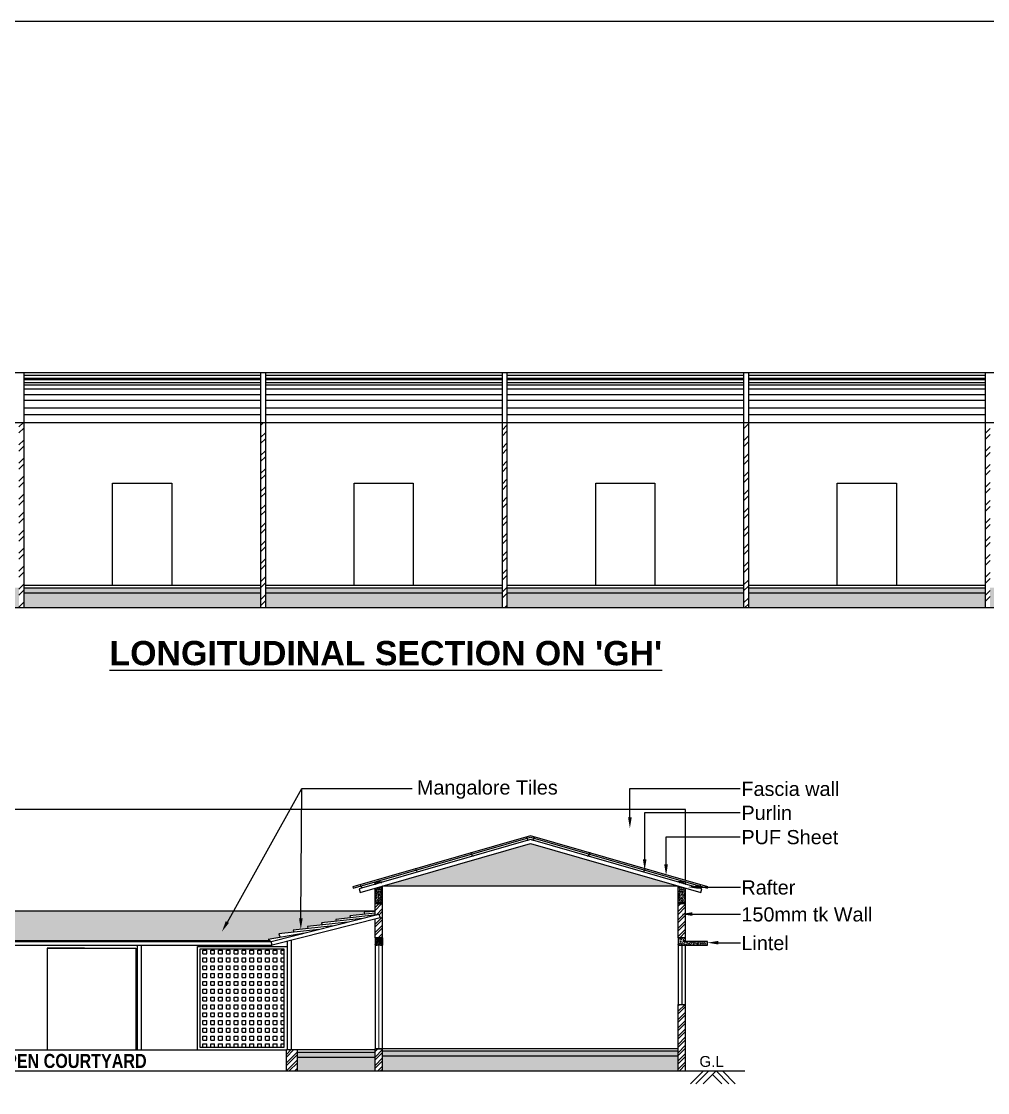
# Model space of a CAD drawing. Header units: metres. Extents: x 3715 to 4596, y 2418 to 2709.
# Drawn here: x 4100.13 to 4120.04, y 2553.45 to 2575.53 of the extents above; entities that cross this region are included whole.
import ezdxf
from ezdxf import colors
from ezdxf.entities.mleader import LeaderData, LeaderLine
from ezdxf.math import Vec2, Vec3

# ---------------------------------------------------------------- set-up
doc = ezdxf.new("R2010")
doc.units = ezdxf.units.M
doc.header["$MEASUREMENT"] = 0
doc.styles.add('Inner font', font='arial.ttf')
doc.styles.get("Standard").update_dxf_attribs({"font": 'arial.ttf'})
doc.styles.add('TEXT', font='arial.ttf', dxfattribs={"height": 87})
pattern_1 = [(45, (-9551.7036, 1769.26615), (-0.18561553, 0.18561553), []), (45, (-9551.57986, 1769.26615), (-0.18561553, 0.18561553), [])]

# ---------------------------------------------------------------- blocks, each defined once
blk = doc.blocks.new('z1')
at = {"lineweight": 13}
for p, q in [((-26, 39), (-37, 42)), ((-26, 36), (-36, 39)), ((-25, 33), (-36, 37)), ((-25, 30), (-36, 34)), ((-25, 28), (-35, 31)), ((-24, 25), (-35, 29)), ((-24, 22), (-34, 26)), ((-23, 20), (-34, 23)), ((-23, 17), (-34, 21)), ((-23, 14), (-33, 18)), ((-22, 12), (-33, 15))]:
    blk.add_line(p, q, dxfattribs=at)
for points in [[(12, -79, 0.414214), (23, -87), (43, -84, -0.414214), (55, -93), (5, -100), (5, -100), (5, -100), (5, -100), (5, -100), (55, -93), (55, -93), (55, -93), (5, -100), (-7, -21, 0.414214), (-18, -13), (-38, -16, -0.414214), (-49, -7), (0, 0), (12, -79)], [(-21, 52), (-21, 52, 0.207522), (-32, 57), (-32, 54), (-36, 54), (-36, 56, 0.207499), (-45, 49), (-45, 49)]]:
    blk.add_lwpolyline(points, format="xyb", dxfattribs=at)
for points in [[(-48, 48), (-19, 53), (-18, 48), (-47, 43)], [(57, -92), (57, -92)]]:
    blk.add_lwpolyline(points, close=True, dxfattribs=at)
blk.add_lwpolyline([(-37, 45), (-25, -34), (-19, -44), (-16, -33), (-27, 46)], dxfattribs=at)

msp = doc.modelspace()

# ---------------------------------------------------------------- hatches: boundary and pattern name
at = {"ltscale": 0.1}
h = msp.add_hatch(dxfattribs=at)
h.set_pattern_fill('ANSI32', color=256, scale=0.7)
h.set_pattern_definition(pattern_1)
h.paths.add_polyline_path([(4100.17675, 2567.26127), (4100.07515, 2567.26127), (4100.07515, 2563.44847), (4100.17675, 2563.44847)])
h = msp.add_hatch(dxfattribs=at)
h.set_pattern_fill('ANSI32', color=256, scale=0.7)
h.set_pattern_definition(pattern_1)
h.paths.add_polyline_path([(4105.15515, 2567.26127), (4105.05355, 2567.26127), (4105.05355, 2563.44847), (4105.15515, 2563.44847)])
h = msp.add_hatch(dxfattribs=at)
h.set_pattern_fill('ANSI32', color=256, scale=0.7)
h.set_pattern_definition(pattern_1)
h.paths.add_polyline_path([(4110.13355, 2567.26127), (4110.03195, 2567.26127), (4110.03195, 2563.44847), (4110.13355, 2563.44847)])
h = msp.add_hatch(dxfattribs=at)
h.set_pattern_fill('ANSI32', color=256, scale=0.7)
h.set_pattern_definition(pattern_1)
h.paths.add_polyline_path([(4115.11195, 2567.26127), (4115.01035, 2567.26127), (4115.01035, 2563.44847), (4115.11195, 2563.44847)])
h = msp.add_hatch(dxfattribs=at)
h.set_pattern_fill('ANSI32', color=256, scale=0.7)
h.set_pattern_definition(pattern_1)
h.paths.add_polyline_path([(4120.09035, 2567.26127), (4119.98875, 2567.26127), (4119.98875, 2563.44847), (4120.09035, 2563.44847)])
h = msp.add_hatch(dxfattribs=at)
h.set_pattern_fill('AR-CONC', color=256, scale=0.03)
h.set_pattern_definition([(50, (-9551.7036, 1769.26615), (0.2151780548, -0.0188256405), [0.0225, -0.2475]), (355, (-9551.7036, 1769.26615), (-0.0416254, 0.22565764), [0.018, -0.198]), (100.4514445, (-9551.68567, 1769.26458), (0.173552654, 0.2068319973), [0.0191220576, -0.2103426336]), (46.1842, (-9551.7036, 1769.32615), (0.320172399, -0.049655784), [0.03375, -0.37125]), (96.6356355, (-9551.67692, 1769.322), (0.280398584, 0.29223558), [0.0286831026, -0.315514128]), (351.184164, (-9551.7036, 1769.32615), (0.2803985835, 0.29223558), [0.027, -0.297]), (21, (-9551.6736, 1769.31115), (0.1790721156, -0.1207856672), [0.0225, -0.2475]), (326, (-9551.6736, 1769.31115), (0.0729945996, 0.2175450135), [0.018, -0.198]), (71.4514447, (-9551.65868, 1769.30109), (0.252066713, 0.0967593458), [0.019122057, -0.2103426336]), (37.5, (-9551.7036, 1769.26615), (0.0036479566, 0.09986815615), [0, -0.1956, 0, -0.201, 0, -0.19875]), (7.5, (-9551.7036, 1769.26615), (0.0789208612, 0.1183235136), [0, -0.1146, 0, -0.1911, 0, -0.07575]), (327.5, (-9551.7705, 1769.26615), (0.16014673085, -0.0067664615), [0, -0.075, 0, -0.234, 0, -0.3105]), (317.5, (-9551.8005, 1769.26615), (0.1749558508, 0.0300314947), [0, -0.0975, 0, -0.1554, 0, -0.2205])])
h.paths.add_polyline_path([(4134.89855, 2563.85487), (4131.85055, 2563.85487), (4131.85055, 2563.75327), (4134.89855, 2563.75327)])
h.paths.add_polyline_path([(4131.74895, 2563.85487), (4130.04715, 2563.85487), (4130.04715, 2563.75327), (4131.74895, 2563.75327)])
h.paths.add_polyline_path([(4129.94555, 2563.85487), (4125.06875, 2563.85487), (4125.06875, 2563.75327), (4129.94555, 2563.75327)])
h.paths.add_polyline_path([(4124.96715, 2563.85487), (4120.09035, 2563.85487), (4120.09035, 2563.75327), (4124.96715, 2563.75327)])
h.paths.add_polyline_path([(4119.98875, 2563.85487), (4115.11195, 2563.85487), (4115.11195, 2563.75327), (4119.98875, 2563.75327)])
h.paths.add_polyline_path([(4115.01035, 2563.85487), (4110.13355, 2563.85487), (4110.13355, 2563.75327), (4115.01035, 2563.75327)])
h.paths.add_polyline_path([(4110.03195, 2563.85487), (4105.15515, 2563.85487), (4105.15515, 2563.75327), (4110.03195, 2563.75327)])
h.paths.add_polyline_path([(4105.05355, 2563.85487), (4100.17675, 2563.85487), (4100.17675, 2563.75327), (4105.05355, 2563.75327)])
h.paths.add_polyline_path([(4100.07515, 2563.85487), (4095.19835, 2563.85487), (4095.19835, 2563.75327), (4100.07515, 2563.75327)])
h.paths.add_polyline_path([(4095.09675, 2563.85487), (4092.04875, 2563.85487), (4092.04875, 2563.75327), (4095.09675, 2563.75327)])
h.paths.add_polyline_path([(4091.94715, 2563.85487), (4090.24535, 2563.85487), (4090.24535, 2563.75327), (4091.94715, 2563.75327)])
h = msp.add_hatch()
h.set_pattern_fill('AR-SAND', color=256, scale=0.08, style=0)
h.set_pattern_definition([(37.5, (-9551.7036, 1769.26615), (-0.0050394686, 0.1541459015), [0, -0.1216, 0, -0.136, 0, -0.13]), (7.5, (-9551.7036, 1769.26615), (0.1415821364, 0.2257716852), [0, -0.0656, 0, -0.1096, 0, -0.042]), (327.5, (-9551.802, 1769.26615), (0.249131349, 0.0004527243), [0, -0.04, 0, -0.144, 0, -0.188]), (317.5, (-9551.802, 1769.26615), (0.2404901284, 0.0702140452), [0, -0.02, 0, -0.0944, 0, -0.108])])
h.paths.add_polyline_path([(4091.94715, 2563.75327), (4090.24535, 2563.75327), (4090.24535, 2563.44847), (4091.94715, 2563.44847)])
h.paths.add_polyline_path([(4095.09675, 2563.75327), (4092.04875, 2563.75327), (4092.04875, 2563.44847), (4095.09675, 2563.44847)])
h.paths.add_polyline_path([(4100.07515, 2563.75327), (4095.19835, 2563.75327), (4095.19835, 2563.44847), (4100.07515, 2563.44847)])
h.paths.add_polyline_path([(4105.05355, 2563.75327), (4100.17675, 2563.75327), (4100.17675, 2563.44847), (4105.05355, 2563.44847)])
h.paths.add_polyline_path([(4110.03195, 2563.75327), (4105.15515, 2563.75327), (4105.15515, 2563.44847), (4110.03195, 2563.44847)])
h.paths.add_polyline_path([(4115.01035, 2563.75327), (4110.13355, 2563.75327), (4110.13355, 2563.44847), (4115.01035, 2563.44847)])
h.paths.add_polyline_path([(4119.98875, 2563.75327), (4115.11195, 2563.75327), (4115.11195, 2563.44847), (4119.98875, 2563.44847)])
h.paths.add_polyline_path([(4124.96715, 2563.75327), (4120.09035, 2563.75327), (4120.09035, 2563.44847), (4124.96715, 2563.44847)])
h.paths.add_polyline_path([(4129.94555, 2563.75327), (4125.06875, 2563.75327), (4125.06875, 2563.44847), (4129.94555, 2563.44847)])
h.paths.add_polyline_path([(4131.74895, 2563.75327), (4130.04715, 2563.75327), (4130.04715, 2563.44847), (4131.74895, 2563.44847)])
h.paths.add_polyline_path([(4134.89855, 2563.75327), (4131.85055, 2563.75327), (4131.85055, 2563.44847), (4134.89855, 2563.44847)])
h = msp.add_hatch()
h.set_pattern_fill('ANSI33', color=256, scale=0.0254)
h.set_pattern_definition([(45, (3816.79809, 4687.40323), (-0.114049253, 0.114049253), []), (45, (3816.91214, 4687.40323), (-0.114049253, 0.114049253), [0.080645, -0.0403225])])
h.paths.add_polyline_path([(4094.46175, 2557.70922), (4091.41375, 2558.58552), (4088.36575, 2557.70922)])
h.paths.add_polyline_path([(4113.66415, 2557.70922), (4110.61615, 2558.58552), (4107.56815, 2557.70922)])
at = {"ltscale": 6}
h = msp.add_hatch(dxfattribs=at)
h.set_pattern_fill('AR-CONC', color=256, scale=0.000254, style=0)
h.set_pattern_definition([(50, (3816.79809, 4687.40323), (0.0462749059, -0.0040485277), [0.0048387, -0.0532257]), (355, (3816.79809, 4687.40323), (-0.008951829, 0.0485284387), [0.00387096, -0.0425807084]), (100.4514447, (3816.801944, 4687.402893), (0.0373230768, 0.044479909), [0.0041122622, -0.0452349221]), (46.1842, (3816.79809, 4687.416133), (0.0688540764, -0.0106787513), [0.00725805, -0.07983855]), (96.6355576, (3816.803826, 4687.41524), (0.06030065, 0.0628462356), [0.0061683959, -0.0678524445]), (351.184151, (3816.79809, 4687.41613), (0.06030065, 0.0628462356), [0.0058064316, -0.063870772]), (21, (3816.80454, 4687.412907), (0.0385100554, -0.02597536034), [0.0048387, -0.0532257]), (326, (3816.80454, 4687.412907), (0.0156977152, 0.0467837434), [0.00387096, -0.04258056]), (71.451445, (3816.80775, 4687.410743), (0.0542077705, 0.0208083833), [0.0041122622, -0.0452348442]), (37.5, (3816.798088, 4687.40323), (0.00078450523, 0.02147697987), [0, -0.042064432, 0, -0.04322572, 0, -0.04274185]), (7.5, (3816.798088, 4687.40323), (0.01697219428, 0.025445866), [0, -0.024645112, 0, -0.041096692, 0, -0.01629029]), (327.5, (3816.783701, 4687.40323), (0.03444001117, -0.00145510097), [0, -0.016129, 0, -0.05032248, 0, -0.06677406]), (317.5, (3816.77725, 4687.40323), (0.03762481207, 0.00645832872), [0, -0.0209677, 0, -0.033419288, 0, -0.04741926])])
h.paths.add_polyline_path([(4113.81655, 2557.66541), (4113.66415, 2557.70922), (4113.66415, 2557.34035), (4113.81655, 2557.34035)])
h.paths.add_polyline_path([(4113.66415, 2557.79755), (4113.66415, 2557.78851), (4113.81655, 2557.74469), (4113.81655, 2557.79755)])
h.paths.add_polyline_path([(4107.56815, 2557.70922), (4107.41575, 2557.66541), (4107.41575, 2557.34035), (4107.56815, 2557.34035)])
h.paths.add_polyline_path([(4107.41575, 2557.79755), (4107.41575, 2557.74469), (4107.56815, 2557.78851), (4107.56815, 2557.79755)])
h.paths.add_polyline_path([(4094.46175, 2557.34035), (4094.61415, 2557.34035), (4094.61415, 2557.66541), (4094.46175, 2557.70922)])
h.paths.add_polyline_path([(4094.61415, 2557.74469), (4094.61415, 2557.79755), (4094.46175, 2557.79755), (4094.46175, 2557.78851)])
h.paths.add_polyline_path([(4088.36575, 2557.70922), (4088.21335, 2557.66541), (4088.21335, 2557.34035), (4088.36575, 2557.34035)])
h.paths.add_polyline_path([(4088.36575, 2557.78851), (4088.36575, 2557.79755), (4088.21335, 2557.79755), (4088.21335, 2557.74469)])
h = msp.add_hatch(dxfattribs=at)
h.set_pattern_fill('AR-CONC', color=256, scale=0.0004, style=0)
h.set_pattern_definition([(50, (-7844.326705, 90284.197834), (0.0728738676, -0.006375634216), [0.00762, -0.08382]), (355, (-7844.326705, 90284.197834), (-0.01409713039, 0.07642265715), [0.006096, -0.067056]), (100.451, (-7844.32063, 90284.1973), (0.058777000666, 0.07004667513), [0.006476, -0.071236]), (46.1842, (-7844.326705, 90284.21815), (0.10843161636, -0.01681693117), [0.01143, -0.12573]), (96.6356, (-7844.31767, 90284.21675), (0.09496169379, 0.09897022236), [0.009714, -0.106854]), (351.184, (-7844.3267, 90284.21815), (0.09496184233, 0.09897004714), [0.009144, -0.100584]), (21, (-7844.316545, 90284.213074), (0.060645951934, -0.040906207407), [0.00762, -0.08382]), (326, (-7844.316545, 90284.213074), (0.02472081134, 0.07367518645), [0.006096, -0.067056]), (71.4514, (-7844.31149, 90284.209665), (0.08536659631, 0.032769143086), [0.006476, -0.071236]), (37.5, (-7844.326705, 90284.197834), (0.0012354413, 0.033822015549), [0, -0.0662432, 0, -0.068072, 0, -0.06731]), (7.5, (-7844.326705, 90284.197834), (0.026727865004, 0.040072229927), [0, -0.0388112, 0, -0.0647192, 0, -0.025654]), (327.5, (-7844.349362, 90284.197834), (0.054236238067, -0.002291497597), [0, -0.0254, 0, -0.079248, 0, -0.105156]), (317.5, (-7844.35952, 90284.197834), (0.059251672554, 0.010170596413), [0, -0.03302, 0, -0.0526288, 0, -0.074676])])
h.paths.add_polyline_path([(4107.56815, 2557.70922), (4107.41575, 2557.66541), (4107.41575, 2557.34035), (4107.56815, 2557.34035)])
h.paths.add_polyline_path([(4107.56815, 2557.78851), (4107.56815, 2557.79755), (4107.41575, 2557.79755), (4107.41575, 2557.74469)])
h = msp.add_hatch(dxfattribs=at)
h.set_pattern_fill('AR-CONC', color=256, scale=0.0004, style=0)
h.set_pattern_definition([(130, (16065.55901, 90284.197834), (-0.0728738676, -0.006375634216), [0.00762, -0.08382]), (185, (16065.55901, 90284.197834), (0.01409713039, 0.07642265715), [0.006096, -0.067056]), (79.549, (16065.552935, 90284.1973), (-0.058777000666, 0.07004667513), [0.006476, -0.071236]), (133.8158, (16065.55901, 90284.21815), (-0.10843161636, -0.01681693117), [0.01143, -0.12573]), (83.3644, (16065.54997, 90284.21675), (-0.09496169379, 0.09897022236), [0.009714, -0.106854]), (188.816, (16065.55901, 90284.21815), (-0.09496184233, 0.09897004714), [0.009144, -0.100584]), (159, (16065.54885, 90284.213074), (-0.060645951934, -0.040906207407), [0.00762, -0.08382]), (214, (16065.54885, 90284.213074), (-0.02472081134, 0.07367518645), [0.006096, -0.067056]), (108.5486, (16065.543794, 90284.209665), (-0.08536659631, 0.032769143086), [0.006476, -0.071236]), (142.5, (16065.559008, 90284.197834), (-0.0012354413, 0.033822015549), [0, -0.0662432, 0, -0.068072, 0, -0.06731]), (172.5, (16065.559008, 90284.197834), (-0.026727865004, 0.040072229927), [0, -0.0388112, 0, -0.0647192, 0, -0.025654]), (212.5, (16065.581665, 90284.197834), (-0.054236238067, -0.002291497597), [0, -0.0254, 0, -0.079248, 0, -0.105156]), (222.5, (16065.591825, 90284.197834), (-0.059251672554, 0.010170596413), [0, -0.03302, 0, -0.0526288, 0, -0.074676])])
h.paths.add_polyline_path([(4113.66415, 2557.70922), (4113.81655, 2557.66541), (4113.81655, 2557.34035), (4113.66415, 2557.34035)])
h.paths.add_polyline_path([(4113.66415, 2557.78851), (4113.66415, 2557.79755), (4113.81655, 2557.79755), (4113.81655, 2557.74469)])
h = msp.add_hatch()
h.set_pattern_fill('ANSI32', color=256, scale=0.0127)
h.set_pattern_definition([(45, (3796.29228, 4730.30453), (-0.0855369396, 0.0855369396), []), (45, (3796.3493, 4730.30453), (-0.0855369396, 0.0855369396), [])])
h.paths.add_polyline_path([(4088.36575, 2557.34035), (4088.21335, 2557.34035), (4088.21335, 2556.64242), (4088.36575, 2556.64242)])
h.paths.add_polyline_path([(4088.36575, 2555.27082), (4088.21335, 2555.27082), (4088.21335, 2553.89922), (4088.36575, 2553.89922)])
h.paths.add_polyline_path([(4094.61415, 2557.0277), (4094.51255, 2557.05347), (4094.53416, 2557.12654), (4094.58787, 2557.11292), (4094.61415, 2557.11009), (4094.61415, 2557.34035), (4094.46175, 2557.34035), (4094.46175, 2556.64242), (4094.61415, 2556.64242)])
h.paths.add_polyline_path([(4094.61415, 2554.35642), (4094.46175, 2554.35642), (4094.46175, 2553.89922), (4094.61415, 2553.89922)])
h.paths.add_polyline_path([(4096.44295, 2554.33102), (4096.21435, 2554.33102), (4096.21435, 2553.89922), (4096.44295, 2553.89922)])
h.paths.add_polyline_path([(4105.81555, 2554.33102), (4105.58695, 2554.33102), (4105.58695, 2553.89922), (4105.81555, 2553.89922)])
h.paths.add_polyline_path([(4107.56815, 2554.35642), (4107.41575, 2554.35642), (4107.41575, 2553.89922), (4107.56815, 2553.89922)])
h.paths.add_polyline_path([(4107.56815, 2557.34035), (4107.41575, 2557.34035), (4107.41575, 2557.11009), (4107.44203, 2557.11292), (4107.49574, 2557.12654), (4107.51735, 2557.05347), (4107.41575, 2557.0277), (4107.41575, 2556.64242), (4107.56815, 2556.64242)])
h.paths.add_polyline_path([(4113.81655, 2557.34035), (4113.66415, 2557.34035), (4113.66415, 2556.64242), (4113.81655, 2556.64242)])
h.paths.add_polyline_path([(4113.81655, 2555.27082), (4113.66415, 2555.27082), (4113.66415, 2553.89922), (4113.81655, 2553.89922)])
h = msp.add_hatch()
h.set_pattern_fill('041', color=256, scale=0.127, pattern_type=2)
h.set_pattern_definition([(45, (3816.79809, 4687.40323), (-0.127, 0.127), [0.035921024, -0.143684098]), (135, (3816.87429, 4687.40323), (-0.127000009, -0.127000009), [0.035921024, -0.143684098]), (45, (3816.79809, 4687.51753), (-0.127, 0.127), [0.035921024, -0.143684098]), (135, (3816.87429, 4687.51753), (-0.127000009, -0.127000009), [0.035921024, -0.143684098]), (45, (3816.79809, 4687.53023), (-0.127, 0.127), [0.035921024, -0.143684098]), (135, (3816.87429, 4687.53023), (-0.127000009, -0.127000009), [0.035921024, -0.143684098]), (45, (3816.79809, 4687.64453), (-0.127, 0.127), [0.035921024, -0.143684098]), (135, (3816.87429, 4687.64453), (-0.127000009, -0.127000009), [0.035921024, -0.143684098]), (0, (3816.82349, 4687.54293), (0, 0.127), [0.0254, -0.1016]), (0, (3816.82349, 4687.42863), (0, 0.127), [0.0254, -0.1016]), (90, (3816.79809, 4687.40323), (-0.127, 0), [0.1143, -0.0127]), (90, (3816.87429, 4687.40323), (-0.127, 0), [0.1143, -0.0127]), (0, (3816.87429, 4687.40323), (0, 0.127), [0.0508, -0.0762]), (0, (3816.87429, 4687.53023), (0, 0.127), [0.0508, -0.0762])])
h.paths.add_polyline_path([(4106.32342, 2556.90594), (4106.31106, 2556.94774), (4106.61549, 2556.98059), (4106.60313, 2557.02239), (4106.90756, 2557.05524), (4106.8952, 2557.09704), (4107.19963, 2557.12989), (4107.18172, 2557.19043), (4094.61415, 2557.19043), (4094.61415, 2557.18513), (4094.84263, 2557.17169), (4094.83027, 2557.12989), (4095.1347, 2557.09704), (4095.12234, 2557.05524), (4095.42677, 2557.02239), (4095.41441, 2556.98059), (4095.71884, 2556.94774), (4095.70648, 2556.90594), (4096.01091, 2556.87309), (4095.99855, 2556.8313), (4096.30298, 2556.79844), (4096.29061, 2556.75665), (4096.59504, 2556.72379), (4096.57305, 2556.64944), (4096.82141, 2556.60612), (4096.78609, 2556.58299), (4105.24381, 2556.58299), (4105.20849, 2556.60612), (4105.45685, 2556.64944), (4105.43486, 2556.72379), (4105.73929, 2556.75665), (4105.72693, 2556.79844), (4106.03136, 2556.8313), (4106.01899, 2556.87309)])
h = msp.add_hatch(dxfattribs=at)
h.set_pattern_fill('AR-CONC', color=256, scale=0.000254, style=0)
h.set_pattern_definition([(50, (-7759.821524, 90289.32356), (0.046274905925, -0.004048527727), [0.0048387, -0.0532257]), (355, (-7759.821524, 90289.32356), (-0.008951677798, 0.048528387292), [0.00387096, -0.04258056]), (100.451, (-7759.817667, 90289.32322), (0.037323395423, 0.044479638706), [0.00411226, -0.04523486]), (46.1842, (-7759.821524, 90289.33646), (0.068854076387, -0.010678751295), [0.00725805, -0.07983855]), (96.6356, (-7759.815786, 90289.33557), (0.060300675554, 0.062846091196), [0.00616839, -0.06785229]), (351.184, (-7759.821524, 90289.33646), (0.060300769877, 0.062845979937), [0.00580644, -0.06387084]), (21, (-7759.815072, 90289.333237), (0.038510179478, -0.025975441703), [0.0048387, -0.0532257]), (326, (-7759.81507, 90289.333237), (0.0156977152, 0.046783743395), [0.00387096, -0.04258056]), (71.4514, (-7759.811863, 90289.331072), (0.054207788656, 0.02080840586), [0.00411226, -0.04523486]), (37.5, (-7759.821524, 90289.32356), (0.0007845052257, 0.0214769798738), [0, -0.042064432, 0, -0.04322572, 0, -0.04274185]), (7.5, (-7759.821524, 90289.32356), (0.0169721942776, 0.025445866004), [0, -0.024645112, 0, -0.041096692, 0, -0.01629029]), (327.5, (-7759.83591, 90289.32356), (0.0344400111724, -0.001455100974), [0, -0.016129, 0, -0.05032248, 0, -0.06677406]), (317.5, (-7759.842362, 90289.32356), (0.037624812072, 0.006458328722), [0, -0.0209677, 0, -0.033419288, 0, -0.04741926])])
h.paths.add_polyline_path([(4107.56815, 2556.64002), (4107.41575, 2556.64002), (4107.41575, 2556.49002), (4107.56815, 2556.49002)])
h = msp.add_hatch(dxfattribs=at)
h.set_pattern_fill('AR-CONC', color=256, scale=0.000254, style=0)
h.set_pattern_definition([(50, (-7753.573124, 90289.32356), (0.046274905925, -0.004048527727), [0.0048387, -0.0532257]), (355, (-7753.573124, 90289.32356), (-0.008951677798, 0.048528387292), [0.00387096, -0.04258056]), (100.451, (-7753.569267, 90289.32322), (0.037323395423, 0.044479638706), [0.00411226, -0.04523486]), (46.1842, (-7753.573124, 90289.33646), (0.068854076387, -0.010678751295), [0.00725805, -0.07983855]), (96.6356, (-7753.567386, 90289.33557), (0.060300675554, 0.062846091196), [0.00616839, -0.06785229]), (351.184, (-7753.573124, 90289.33646), (0.060300769877, 0.062845979937), [0.00580644, -0.06387084]), (21, (-7753.566672, 90289.333237), (0.038510179478, -0.025975441703), [0.0048387, -0.0532257]), (326, (-7753.56667, 90289.333237), (0.0156977152, 0.046783743395), [0.00387096, -0.04258056]), (71.4514, (-7753.563463, 90289.331072), (0.054207788656, 0.02080840586), [0.00411226, -0.04523486]), (37.5, (-7753.573124, 90289.32356), (0.0007845052257, 0.0214769798738), [0, -0.042064432, 0, -0.04322572, 0, -0.04274185]), (7.5, (-7753.573124, 90289.32356), (0.0169721942776, 0.025445866004), [0, -0.024645112, 0, -0.041096692, 0, -0.01629029]), (327.5, (-7753.58751, 90289.32356), (0.0344400111724, -0.001455100974), [0, -0.016129, 0, -0.05032248, 0, -0.06677406]), (317.5, (-7753.593962, 90289.32356), (0.037624812072, 0.006458328722), [0, -0.0209677, 0, -0.033419288, 0, -0.04741926])])
h.paths.add_polyline_path([(4113.81655, 2556.64242), (4113.66415, 2556.64242), (4113.66415, 2556.49002), (4113.81655, 2556.49002), (4114.26375, 2556.49002), (4114.26375, 2556.56622), (4113.81655, 2556.56622)])
h = msp.add_hatch()
h.set_pattern_fill('SQUARE', color=256, scale=0.0254)
h.set_pattern_definition([(0, (-7863.529105, 90284.197834), (0, 0.080645), [0.080645, -0.080645]), (90, (-7863.529105, 90284.197834), (-0.080645, 0), [0.080645, -0.080645])])
h.paths.add_polyline_path([(4103.80897, 2554.38182), (4103.80897, 2556.41382), (4105.53617, 2556.41382), (4105.53617, 2554.38182)])
h = msp.add_hatch(dxfattribs=at)
h.set_pattern_fill('AR-CONC', color=256, scale=0.02, style=0)
h.set_pattern_definition([(50, (-9550.34226, 1782.28376), (0.1434520365, -0.012550427), [0.015, -0.165]), (355, (-9550.34226, 1782.28376), (-0.0277502667, 0.1504384267), [0.012, -0.132]), (100.4514445, (-9550.3303, 1782.28272), (0.1157017693, 0.1378879982), [0.0127480384, -0.1402284224]), (46.1842, (-9550.34226, 1782.32376), (0.2134482661, -0.0331038562), [0.0225, -0.2475]), (96.6356355, (-9550.32447, 1782.321), (0.186932389, 0.19482372), [0.0191220684, -0.210342752]), (351.184164, (-9550.34226, 1782.32376), (0.186932389, 0.19482372), [0.018, -0.1980000002]), (21, (-9550.32226, 1782.31376), (0.1193814104, -0.0805237781), [0.015, -0.165]), (326, (-9550.32226, 1782.31376), (0.0486630664, 0.145030009), [0.012, -0.132]), (71.4514447, (-9550.31231, 1782.30705), (0.1680444753, 0.0645062306), [0.012748038, -0.1402284224]), (37.5, (-9550.34226, 1782.28376), (0.00243197106, 0.06657877077), [0, -0.1304, 0, -0.134, 0, -0.1325]), (7.5, (-9550.34226, 1782.28376), (0.0526139075, 0.07888234238), [0, -0.0764, 0, -0.1274, 0, -0.0505]), (327.5, (-9550.38686, 1782.28376), (0.10676448723, -0.00451097435), [0, -0.05, 0, -0.156, 0, -0.207]), (317.5, (-9550.40686, 1782.28376), (0.1166372339, 0.02002099647), [0, -0.065, 0, -0.1036, 0, -0.147])])
h.paths.add_polyline_path([(4094.46175, 2554.30562), (4088.36575, 2554.30562), (4088.36575, 2554.20402), (4094.46175, 2554.20402)])
h.paths.add_polyline_path([(4096.21435, 2554.28022), (4094.61415, 2554.28022), (4094.61415, 2554.17862), (4096.21435, 2554.17862)])
h.paths.add_polyline_path([(4107.41575, 2554.28022), (4105.81555, 2554.28022), (4105.81555, 2554.17862), (4107.41575, 2554.17862)])
h.paths.add_polyline_path([(4113.66415, 2554.30562), (4107.56815, 2554.30562), (4107.56815, 2554.20402), (4113.66415, 2554.20402)])
h = msp.add_hatch(dxfattribs=at)
h.set_pattern_fill('AR-SAND', color=256, scale=0.00254, style=0)
h.set_pattern_definition([(37.5, (3816.79809, 4687.40323), (-0.0040640795, 0.1243109623), [0, -0.09806432, 0, -0.1096772, 0, -0.1048385]), (7.5, (3816.79809, 4687.40323), (0.114178914, 0.182073576), [0, -0.05290312, 0, -0.08838692, 0, -0.0338709]), (327.5, (3816.71873, 4687.40323), (0.200912062, 0.000365045), [0, -0.032258, 0, -0.1161288, 0, -0.1516126]), (317.5, (3816.71873, 4687.40323), (0.193943339, 0.056624048), [0, -0.016129, 0, -0.07612888, 0, -0.0870966])])
h.paths.add_polyline_path([(4094.46175, 2554.20402), (4088.36575, 2554.20402), (4088.36575, 2553.89922), (4094.46175, 2553.89922)])
h.paths.add_polyline_path([(4096.21435, 2554.17862), (4094.61415, 2554.17862), (4094.61415, 2553.89922), (4096.21435, 2553.89922)])
h.paths.add_polyline_path([(4107.41575, 2554.17862), (4105.81555, 2554.17862), (4105.81555, 2553.89922), (4107.41575, 2553.89922)])
h.paths.add_polyline_path([(4113.66415, 2554.20402), (4107.56815, 2554.20402), (4107.56815, 2553.89922), (4113.66415, 2553.89922)])

# ---------------------------------------------------------------- linework, layer by layer
at = {"ltscale": 0.1}
for p, q in [((4090.09295, 2568.29334), (4135.05095, 2568.29334)), ((4100.17675, 2568.29334), (4100.17675, 2563.44847)), ((4100.17675, 2568.23572), (4105.05355, 2568.23572)), ((4105.05355, 2568.29334), (4105.05355, 2563.44847)), ((4105.15515, 2568.29334), (4105.15515, 2563.44847)), ((4105.15515, 2568.23572), (4110.03195, 2568.23572)), ((4110.03195, 2568.29334), (4110.03195, 2563.44847)), ((4110.13355, 2568.29334), (4110.13355, 2563.44847)), ((4110.13355, 2568.23572), (4115.01035, 2568.23572)), ((4115.01035, 2568.29334), (4115.01035, 2563.44847)), ((4115.11195, 2568.29334), (4115.11195, 2563.44847)), ((4115.11195, 2568.23572), (4119.98875, 2568.23572)), ((4119.98875, 2568.29334), (4119.98875, 2563.44847)), ((4100.17675, 2568.1768), (4105.05355, 2568.1768)), ((4100.17675, 2568.14593), (4105.05355, 2568.14593)), ((4100.17675, 2568.0842), (4105.05355, 2568.0842)), ((4100.17675, 2568.0393), (4105.05355, 2568.0393)), ((4105.15515, 2568.1768), (4110.03195, 2568.1768)), ((4105.15515, 2568.14593), (4110.03195, 2568.14593)), ((4105.15515, 2568.0842), (4110.03195, 2568.0842)), ((4105.15515, 2568.0393), (4110.03195, 2568.0393)), ((4110.13355, 2568.1768), (4115.01035, 2568.1768)), ((4110.13355, 2568.14593), (4115.01035, 2568.14593)), ((4110.13355, 2568.0842), (4115.01035, 2568.0842)), ((4110.13355, 2568.0393), (4115.01035, 2568.0393)), ((4115.11195, 2568.1768), (4119.98875, 2568.1768)), ((4115.11195, 2568.14593), (4119.98875, 2568.14593)), ((4115.11195, 2568.0842), (4119.98875, 2568.0842)), ((4115.11195, 2568.0393), (4119.98875, 2568.0393)), ((4100.17675, 2567.95231), (4105.05355, 2567.95231)), ((4100.17675, 2567.84007), (4105.05355, 2567.84007)), ((4105.15515, 2567.95231), (4110.03195, 2567.95231)), ((4105.15515, 2567.84007), (4110.03195, 2567.84007)), ((4110.13355, 2567.95231), (4115.01035, 2567.95231)), ((4110.13355, 2567.84007), (4115.01035, 2567.84007)), ((4115.11195, 2567.95231), (4119.98875, 2567.95231)), ((4115.11195, 2567.84007), (4119.98875, 2567.84007)), ((4100.17675, 2567.71941), (4105.05355, 2567.71941)), ((4100.17675, 2567.56227), (4105.05355, 2567.56227)), ((4105.15515, 2567.71941), (4110.03195, 2567.71941)), ((4105.15515, 2567.56227), (4110.03195, 2567.56227)), ((4110.13355, 2567.71941), (4115.01035, 2567.71941)), ((4110.13355, 2567.56227), (4115.01035, 2567.56227)), ((4115.11195, 2567.71941), (4119.98875, 2567.71941)), ((4115.11195, 2567.56227), (4119.98875, 2567.56227)), ((4100.17675, 2567.42758), (4105.05355, 2567.42758)), ((4105.15515, 2567.42758), (4110.03195, 2567.42758)), ((4110.13355, 2567.42758), (4115.01035, 2567.42758)), ((4115.11195, 2567.42758), (4119.98875, 2567.42758)), ((4090.24535, 2567.26127), (4135.05095, 2567.26127)), ((4100.17675, 2563.90847), (4105.05355, 2563.90847)), ((4100.17675, 2563.85487), (4105.05355, 2563.85487)), ((4105.15515, 2563.90847), (4110.03195, 2563.90847)), ((4105.15515, 2563.85487), (4110.03195, 2563.85487)), ((4110.13355, 2563.90847), (4115.01035, 2563.90847)), ((4110.13355, 2563.85487), (4115.01035, 2563.85487)), ((4115.11195, 2563.90847), (4119.98875, 2563.90847)), ((4115.11195, 2563.85487), (4119.98875, 2563.85487)), ((4100.17675, 2563.75327), (4105.05355, 2563.75327)), ((4105.15515, 2563.75327), (4110.03195, 2563.75327)), ((4110.13355, 2563.75327), (4115.01035, 2563.75327)), ((4115.11195, 2563.75327), (4119.98875, 2563.75327)), ((4073.17247, 2563.44847), (4139.13361, 2563.44847))]:
    msp.add_line(p, q, dxfattribs=at)
for p, q in [((4107.41575, 2557.74469), (4107.41575, 2557.79755)), ((4107.41575, 2557.79755), (4107.56815, 2557.79755)), ((4107.41575, 2557.10626), (4107.41575, 2557.66541)), ((4107.56815, 2557.78851), (4107.56815, 2557.79755)), ((4113.66415, 2557.70922), (4107.56815, 2557.70922)), ((4107.56815, 2556.64242), (4107.56815, 2557.70922)), ((4113.66415, 2557.78851), (4113.66415, 2557.79755)), ((4113.81655, 2557.79755), (4113.66415, 2557.79755)), ((4113.66415, 2556.64242), (4113.66415, 2557.70922)), ((4113.81655, 2557.74469), (4113.81655, 2557.79755)), ((4113.81655, 2556.64242), (4113.81655, 2557.66541)), ((4107.41575, 2557.19043), (4094.61415, 2557.19043)), ((4107.56815, 2557.34035), (4107.41575, 2557.34035)), ((4113.81655, 2557.34035), (4113.66415, 2557.34035)), ((4107.41575, 2556.64242), (4107.41575, 2557.0277)), ((4096.75571, 2556.56309), (4105.27419, 2556.56309)), ((4105.24381, 2556.58299), (4096.78609, 2556.58299)), ((4105.61235, 2554.33102), (4105.61235, 2556.57031)), ((4105.69236, 2554.33102), (4105.69236, 2556.5906)), ((4107.56815, 2556.64242), (4107.41575, 2556.64242)), ((4107.41575, 2556.64242), (4107.41575, 2556.49002)), ((4107.56815, 2556.64242), (4107.56815, 2556.49002)), ((4096.7341, 2556.49002), (4105.2958, 2556.49002)), ((4100.65556, 2556.43102), (4100.65556, 2554.33102)), ((4101.42857, 2556.43102), (4100.65556, 2556.43102)), ((4100.65556, 2556.43102), (4102.48436, 2556.43102)), ((4102.48436, 2556.43102), (4102.48436, 2554.33102)), ((4102.52055, 2554.33102), (4102.52055, 2556.49002)), ((4102.60056, 2554.33102), (4102.60056, 2556.49002)), ((4103.75817, 2554.33102), (4103.75817, 2556.46462)), ((4103.75817, 2556.46462), (4105.58697, 2556.46462)), ((4107.56815, 2556.49002), (4107.41575, 2556.49002)), ((4113.66415, 2553.89922), (4113.66415, 2555.27082)), ((4113.66415, 2555.27082), (4113.81655, 2555.27082)), ((4113.81655, 2553.89922), (4113.81655, 2555.27082)), ((4096.44295, 2554.33102), (4105.58695, 2554.33102)), ((4105.58695, 2553.89922), (4105.58695, 2554.33102)), ((4105.81555, 2554.33102), (4105.58695, 2554.33102)), ((4107.41575, 2554.33102), (4105.81555, 2554.33102)), ((4105.81555, 2553.89922), (4105.81555, 2554.33102)), ((4107.41575, 2553.89922), (4107.41575, 2554.35642)), ((4107.56815, 2554.35642), (4107.41575, 2554.35642)), ((4113.66415, 2554.35642), (4107.56815, 2554.35642)), ((4107.56815, 2553.89922), (4107.56815, 2554.35642)), ((4113.66415, 2554.30562), (4107.56815, 2554.30562)), ((4107.41575, 2554.28022), (4105.81555, 2554.28022)), ((4107.41575, 2554.17862), (4105.81555, 2554.17862)), ((4113.66415, 2554.20402), (4107.56815, 2554.20402)), ((4074.80243, 2553.89922), (4115.03766, 2553.89922))]:
    msp.add_line(p, q)
at = {"lineweight": 25}
for p, q in [((4114.18573, 2553.89922), (4113.91745, 2553.63095)), ((4114.29723, 2553.89922), (4114.02895, 2553.63095)), ((4114.5727, 2553.89922), (4114.83691, 2553.63501)), ((4114.37013, 2553.82632), (4114.56144, 2553.63501))]:
    msp.add_line(p, q, dxfattribs=at)
at = {"ltscale": 0.1}
msp.add_lwpolyline([(4028.15012, 2494.21817), (4146.15012, 2494.21817), (4146.15012, 2575.52744), (4028.15012, 2575.52744)], close=True, dxfattribs=at)
for points in [[(4102.00555, 2563.90847), (4102.00555, 2566.00847), (4103.22475, 2566.00847), (4103.22475, 2563.90847)], [(4106.98395, 2563.90847), (4106.98395, 2566.00847), (4108.20315, 2566.00847), (4108.20315, 2563.90847)], [(4111.96235, 2563.90847), (4111.96235, 2566.00847), (4113.18155, 2566.00847), (4113.18155, 2563.90847)], [(4116.94075, 2563.90847), (4116.94075, 2566.00847), (4118.15995, 2566.00847), (4118.15995, 2563.90847)]]:
    msp.add_lwpolyline(points, dxfattribs=at)
for points in [[(4113.81655, 2557.82398), (4113.81655, 2559.28353), (4088.21335, 2559.28353), (4088.21335, 2557.82398)], [(4107.41575, 2557.18513), (4107.18727, 2557.17169), (4107.19963, 2557.12989)], [(4106.85004, 2556.96278), (4106.01899, 2556.87309), (4106.03136, 2556.8313)], [(4107.14604, 2557.03785), (4106.31106, 2556.94774), (4106.32342, 2556.90594)], [(4107.44203, 2557.11292), (4106.60313, 2557.02239), (4106.61549, 2556.98059)], [(4107.41575, 2557.15322), (4106.8952, 2557.09704), (4106.90756, 2557.05524)], [(4105.96206, 2556.73756), (4105.20849, 2556.60612), (4105.27419, 2556.56309)], [(4106.25805, 2556.81263), (4105.43486, 2556.72379), (4105.45685, 2556.64944)], [(4106.55405, 2556.8877), (4105.72693, 2556.79844), (4105.73929, 2556.75665)]]:
    msp.add_lwpolyline(points)
for points in [[(4110.61615, 2558.7441), (4106.95855, 2557.69254), (4106.96557, 2557.66812), (4110.61615, 2558.71767), (4114.26673, 2557.66812), (4114.27375, 2557.69254)], [(4107.08396, 2557.64931), (4107.10502, 2557.57607), (4110.61615, 2558.58552), (4114.12728, 2557.57607), (4114.14834, 2557.64931), (4110.61615, 2558.66481)], [(4107.51735, 2557.05347), (4105.2958, 2556.49002), (4105.27419, 2556.56309), (4107.49574, 2557.12654)], [(4113.66415, 2556.64242), (4113.66415, 2556.49002), (4114.26375, 2556.49002), (4114.26375, 2556.56622), (4113.81655, 2556.56622), (4113.81655, 2556.64242)], [(4103.80897, 2554.38182), (4103.80897, 2556.41382), (4105.53617, 2556.41382), (4105.53617, 2554.38182)], [(4107.56815, 2556.49002), (4107.41575, 2556.49002), (4107.41575, 2554.35642), (4107.56815, 2554.35642)], [(4113.81655, 2556.49002), (4113.66415, 2556.49002), (4113.66415, 2555.27082), (4113.81655, 2555.27082)]]:
    msp.add_lwpolyline(points, close=True)
at = {"const_width": 0.0254}
for points in [[(4107.49195, 2556.49002), (4107.49195, 2554.35642)], [(4113.74035, 2555.27082), (4113.74035, 2556.49002)]]:
    msp.add_lwpolyline(points, dxfattribs=at)
at = {"lineweight": 25}
msp.add_lwpolyline([(4114.70725, 2553.63501), (4114.44303, 2553.89922), (4114.17476, 2553.63095)], dxfattribs=at)

# ---------------------------------------------------------------- block references
at = {"yscale": 0.0005083537270172, "zscale": 0.0005083537270172}
for p, xscale, rotation in [((4110.55165, 2558.69916), 0.0005083537270172, 7.430998226662243), ((4110.68065, 2558.69916), -0.0005083537270172, 352.5690017733378), ((4109.41115, 2558.37127), 0.0005083537270172, 7.430998226762388), ((4111.82115, 2558.37127), -0.0005083537270172, 352.5690017732376), ((4108.27065, 2558.04337), 0.0005083537270172, 7.430998226762388), ((4112.96166, 2558.04337), -0.0005083537270172, 352.5690017732376), ((4107.13014, 2557.71548), 0.0005083537270172, 7.430998226762388), ((4114.10216, 2557.71548), -0.0005083537270172, 352.5690017732376)]:
    msp.add_blockref('z1', p, dxfattribs=dict(at, xscale=xscale, rotation=rotation))

# ---------------------------------------------------------------- texts
at = {"lineweight": 25}
msp.add_text('G.L', height=0.223783, dxfattribs=at).set_placement((4114.10005, 2553.98156))
at = {"insert": (4101.9409, 2562.7601), "char_height": 0.5, "attachment_point": 1}
msp.add_mtext_dynamic_manual_height_columns("{\\fArial|b1|i0|c0|p34;\\LLONGITUDINAL SECTION ON 'GH'}", width=11.4783435, gutter_width=1, heights=[0.84526], dxfattribs=at)
for s, insert, char_height, width, attachment_point, style in [('Mangalore Tiles', (4108.27748, 2559.69689), 0.2921, 3.3877293, 4, 'TEXT'), ('Fascia wall ', (4114.96594, 2559.70925), 0.2921, 3.3877293, 4, 'TEXT'), ('Purlin ', (4114.96594, 2559.21585), 0.2921, 3.3877293, 4, 'TEXT'), ('PUF Sheet', (4114.96594, 2558.71521), 0.2921, 3.3877293, 4, 'TEXT'), ('Rafter', (4114.96594, 2557.6786), 0.2921, 3.3877293, 4, 'TEXT'), ('150mm tk Wall', (4114.96594, 2557.12259), 0.2921, 3.3877293, 4, 'TEXT'), ('Lintel', (4114.96594, 2556.53226), 0.2921, 3.3877293, 4, 'TEXT'), ('{\\fArial Narrow|b1|i0|c0|p34;OPEN COURTYARD}', (4102.70697, 2554.24963), 0.2901859, 3.3183748, 3, 'Inner font')]:
    msp.add_mtext(s, dxfattribs=dict(insert=insert, char_height=char_height, width=width, attachment_point=attachment_point, style=style))

# ---------------------------------------------------------------- leaders
ml = msp.add_multileader_mtext('Standard')
ml.set_content(' ', color=256)
ml.set_leader_properties()
ml.build(insert=Vec2(0, 0))
ml.multileader.update_dxf_attribs({"has_dogleg": 0, "text_left_attachment_type": 4, "text_right_attachment_type": 0, "dogleg_length": 0, "arrow_head_size": 0.2286})
ctx = ml.context
ctx.base_point, ctx.char_height, ctx.arrow_head_size, ctx.landing_gap_size, ctx.plane_origin = Vec3(4105.88726, 2559.71855), 0.1016, 0.2286, 0, Vec3(4102.38558, 2556.88528)
ctx.left_attachment, ctx.right_attachment = 4, 0
notes = []
notes.append((ctx, [(0, (1, 1, 0), (4105.90698, 2559.71855), (1, 0), 0, [(0, [(4105.88394, 2556.81539)], 0, [])])]))
ctx.mtext.insert, ctx.mtext.flow_direction = Vec3(4105.88726, 2559.82015), 5
ml = msp.add_multileader_mtext('Standard')
ml.set_content('', color=256)
ml.set_leader_properties()
ml.build(insert=Vec2(0, 0))
ml.multileader.update_dxf_attribs({"text_right_attachment_type": 6, "dogleg_length": 24, "arrow_head_size": 0.2286})
ctx = ml.context
ctx.base_point, ctx.char_height, ctx.arrow_head_size, ctx.landing_gap_size, ctx.plane_origin = Vec3(4108.17678, 2559.71855), 0.1016, 0.2286, 0.0508, Vec3(4104.25877, 2559.00781)
ctx.right_attachment = 6
notes.append((ctx, [(0, (1, 1, 0), (4105.90698, 2559.71855), (1, 0), 2.26981, [(0, [(4104.25877, 2556.76807)], 0, [])])]))
ctx.mtext.insert, ctx.mtext.flow_direction = Vec3(4108.22758, 2559.76935), 5
ml = msp.add_multileader_mtext('Standard')
ml.set_content('', color=256)
ml.set_leader_properties()
ml.build(insert=Vec2(0, 0))
ml.multileader.update_dxf_attribs({"text_right_attachment_type": 6, "dogleg_length": 24, "arrow_head_size": 0.2286})
ctx = ml.context
ctx.base_point, ctx.char_height, ctx.arrow_head_size, ctx.landing_gap_size, ctx.plane_origin = Vec3(4114.93693, 2559.71855), 0.1016, 0.2286, 0.0508, Vec3(4112.66712, 2559.00781)
ctx.right_attachment = 6
notes.append((ctx, [(0, (1, 1, 0), (4112.66712, 2559.71855), (1, 0), 2.26981, [(0, [(4112.66712, 2558.8965)], 0, [])])]))
ctx.mtext.insert, ctx.mtext.flow_direction = Vec3(4114.98773, 2559.76935), 5
ml = msp.add_multileader_mtext('Standard')
ml.set_content('', color=256)
ml.set_leader_properties()
ml.build(insert=Vec2(0, 0))
ml.multileader.update_dxf_attribs({"text_right_attachment_type": 6, "dogleg_length": 24, "arrow_head_size": 0.2286})
ctx = ml.context
ctx.base_point, ctx.char_height, ctx.arrow_head_size, ctx.landing_gap_size, ctx.plane_origin = Vec3(4114.93693, 2559.22514), 0.1016, 0.2286, 0.0508, Vec3(4112.97192, 2558.5144)
ctx.right_attachment = 6
notes.append((ctx, [(0, (1, 1, 0), (4112.97192, 2559.22514), (1, 0), 1.96501, [(0, [(4112.97192, 2558.03359)], 0, [])])]))
ctx.mtext.insert, ctx.mtext.flow_direction = Vec3(4114.98773, 2559.27594), 5
ml = msp.add_multileader_mtext('Standard')
ml.set_content('', color=256)
ml.set_leader_properties()
ml.build(insert=Vec2(0, 0))
ml.multileader.update_dxf_attribs({"text_right_attachment_type": 6, "dogleg_length": 24, "arrow_head_size": 0.2286})
ctx = ml.context
ctx.base_point, ctx.char_height, ctx.arrow_head_size, ctx.landing_gap_size, ctx.plane_origin = Vec3(4114.93693, 2558.7245), 0.1016, 0.2286, 0.0508, Vec3(4113.41293, 2558.01377)
ctx.right_attachment = 6
notes.append((ctx, [(0, (1, 1, 0), (4113.41293, 2558.7245), (1, 0), 1.524, [(0, [(4113.41293, 2557.92617)], 0, [])])]))
ctx.mtext.insert, ctx.mtext.flow_direction = Vec3(4114.98773, 2558.7753), 5
ml = msp.add_multileader_mtext('Standard')
ml.set_content('', color=256)
ml.set_leader_properties()
ml.build(insert=Vec2(0, 0))
ml.multileader.update_dxf_attribs({"text_right_attachment_type": 6, "dogleg_length": 0.36, "arrow_head_size": 0.2286})
ctx = ml.context
ctx.base_point, ctx.char_height, ctx.arrow_head_size, ctx.landing_gap_size, ctx.plane_origin = Vec3(4114.94608, 2557.68789), 0.1016, 0.2286, 0.0508, Vec3(4113.85738, 2557.68789)
ctx.right_attachment = 6
notes.append((ctx, [(0, (1, 1, 0), (4114.93693, 2557.68789), (1, 0), 0.00914, [(0, [(4113.85738, 2557.68789)], 0, [])])]))
ctx.mtext.insert, ctx.mtext.flow_direction = Vec3(4114.99688, 2557.73869), 5
ml = msp.add_multileader_mtext('Standard')
ml.set_content('', color=256)
ml.set_leader_properties()
ml.build(insert=Vec2(0, 0))
ml.multileader.update_dxf_attribs({"text_right_attachment_type": 6, "dogleg_length": 0.36, "arrow_head_size": 0.2286})
ctx = ml.context
ctx.base_point, ctx.char_height, ctx.arrow_head_size, ctx.landing_gap_size, ctx.plane_origin = Vec3(4114.94608, 2557.13188), 0.1016, 0.2286, 0.0508, Vec3(4113.85738, 2557.13188)
ctx.right_attachment = 6
notes.append((ctx, [(0, (1, 1, 0), (4114.93693, 2557.13188), (1, 0), 0.00914, [(0, [(4113.72471, 2557.13188)], 0, [])])]))
ctx.mtext.insert, ctx.mtext.flow_direction = Vec3(4114.99688, 2557.18268), 5
ml = msp.add_multileader_mtext('Standard')
ml.set_content('', color=256)
ml.set_leader_properties()
ml.build(insert=Vec2(0, 0))
ml.multileader.update_dxf_attribs({"text_right_attachment_type": 6, "dogleg_length": 0.36, "arrow_head_size": 0.2286})
ctx = ml.context
ctx.base_point, ctx.char_height, ctx.arrow_head_size, ctx.landing_gap_size, ctx.plane_origin = Vec3(4114.94608, 2556.54155), 0.1016, 0.2286, 0.0508, Vec3(4113.85738, 2556.54155)
ctx.right_attachment = 6
notes.append((ctx, [(0, (1, 1, 0), (4114.93693, 2556.54155), (1, 0), 0.00914, [(0, [(4114.26375, 2556.54155)], 0, [])])]))
ctx.mtext.insert, ctx.mtext.flow_direction = Vec3(4114.99688, 2556.59235), 5
for ctx, leaders in notes:
    for number, flags, end, landing, length, lines in leaders:
        leader = LeaderData()
        leader.index, (leader.has_last_leader_line, leader.has_dogleg_vector, leader.attachment_direction) = number, flags
        leader.last_leader_point, leader.dogleg_vector, leader.dogleg_length = Vec3(end), Vec3(landing), length
        for number, points, colour, breaks in lines:
            line = LeaderLine()
            line.index, line.vertices, line.color, line.breaks = number, Vec3.list(points), colors.encode_raw_color(colour), breaks
            leader.lines.append(line)
        ctx.leaders.append(leader)

doc.saveas('drawing.dxf')
